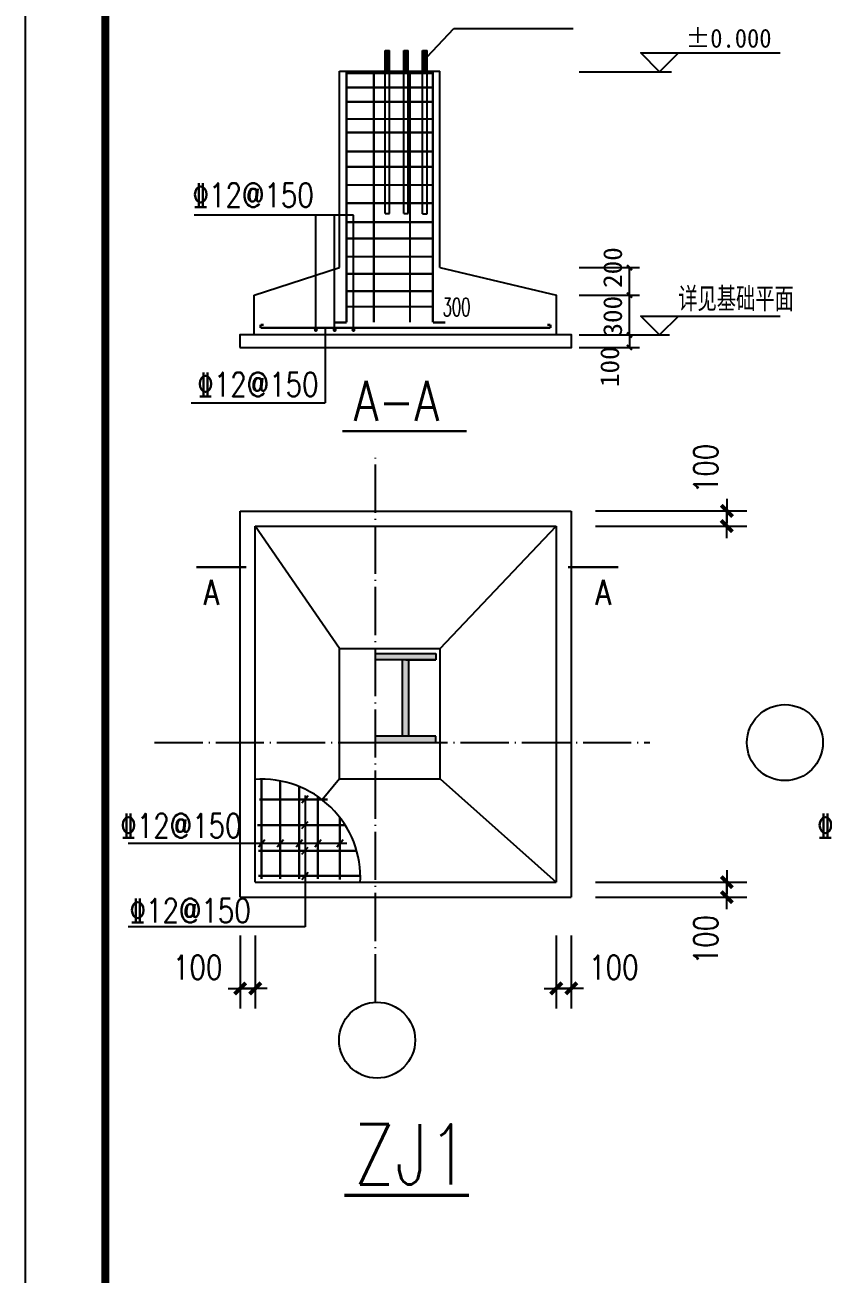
# Model space of a CAD drawing. Extents: x 40002367 to 40460080, y 192184 to 372766.
# Drawn here: x 40002367 to 40022270, y 285123 to 316280 of the extents above; entities that cross this region are included whole.
import ezdxf
from ezdxf.enums import TextEntityAlignment as Align

# ---------------------------------------------------------------- set-up
doc = ezdxf.new("R2010")
doc.units = 0
doc.header["$LTSCALE"] = 1000
doc.header["$MEASUREMENT"] = 0
doc.linetypes.add('ACAD_ISO04W100', pattern=[30.5, 24, -3, 0.5, -3])
doc.layers.get('0').update_dxf_attribs({"linetype": 'CONTINUOUS'})
doc.layers.get('DEFPOINTS').update_dxf_attribs({"linetype": 'CONTINUOUS'})
for name, color, linetype in [('201', 8, 'CONTINUOUS'), ('202', 1, 'CONTINUOUS'), ('205', 253, 'CONTINUOUS'), ('AXIS', 3, 'CONTINUOUS'), ('DOTE', 1, 'ACAD_ISO04W100'), ('JT', 2, 'CONTINUOUS'), ('PUB_TEXT', 7, 'CONTINUOUS'), ('PUB_TITLE', 4, 'CONTINUOUS'), ('PUB_TX', 3, 'CONTINUOUS'), ('PUB_WZ', 7, 'CONTINUOUS'), ('ZAX1', 3, 'CONTINUOUS')]:
    doc.layers.add(name, color=color, linetype=linetype)
doc.styles.add('_HZTXT', font='txt.shx', dxfattribs={"width": 0.8, "bigfont": 'hztxt.shx'})
doc.styles.add('_TXT', font='SIMPLEX.shx', dxfattribs={"width": 0.6})
doc.styles.add('DIM_FONT', font='SIMPLEX.shx', dxfattribs={"width": 0.8})
doc.dimstyles.new('AXIS200', dxfattribs={"dimscale": 2, "dimtxt": 300, "dimasz": 1, "dimexe": 250, "dimexo": 300, "dimgap": 150, "dimtad": 1, "dimdec": 0, "dimzin": 0, "dimdsep": 46, "dimtxsty": 'DIM_FONT', "dimblk": '_DIMX', "dimcen": 0.09, "dimse1": 1, "dimse2": 1, "dimclrt": 7, "dimadec": 0, "dimazin": 0, "dimtfac": 1, "dimtdec": 0, "dimtix": 1, "dimtmove": 2, "dimatfit": 3, "dimldrblk": '_DIMX', "dimfxl": 0, "dimtolj": 1, "dimtzin": 0, "dimarcsym": 0})

# ---------------------------------------------------------------- blocks, each defined once
blk = doc.blocks.new('_DIMX')
blk.add_line((-150, 0), (150, 0))
at = {"const_width": 50}
blk.add_lwpolyline([(-70, -70), (70, 70)], dxfattribs=at)
blk = doc.blocks.new('*D109')
at = {"layer": 'AXIS', "color": 0, "lineweight": -2, "transparency": 16777216}
for p, q in [((40007726, 293584), (40007726, 291766)), ((40008101, 293584), (40008101, 291766)), ((40007724, 292266), (40007722, 292266)), ((40007726, 292266), (40008101, 292266)), ((40008103, 292266), (40008105, 292266))]:
    blk.add_line(p, q, dxfattribs=at)
at = {"layer": 'DEFPOINTS', "color": 0, "transparency": 16777216}
for p in [(40007726, 294184), (40008101, 294184), (40008101, 292266)]:
    blk.add_point(p, dxfattribs=at)
at = {"layer": 'AXIS', "color": 0, "lineweight": -2, "transparency": 16777216, "xscale": 2, "yscale": 2, "zscale": 2}
blk.add_blockref('_DIMX', (40007726, 292266), dxfattribs=at)
at = {"layer": 'AXIS', "color": 0, "lineweight": -2, "transparency": 16777216, "xscale": 2, "yscale": 2, "zscale": 2, "rotation": 180}
blk.add_blockref('_DIMX', (40008101, 292266), dxfattribs=at)
at = {"layer": 'AXIS', "color": 7, "transparency": 16777216, "insert": (40006667, 292792), "char_height": 600, "attachment_point": 5, "style": 'DIM_FONT'}
blk.add_mtext('\\A1;100', dxfattribs=at)
blk = doc.blocks.new('*D110')
at = {"layer": 'AXIS', "color": 0, "lineweight": -2, "transparency": 16777216}
for p, q in [((40015601, 293584), (40015601, 291766)), ((40015976, 293584), (40015976, 291766)), ((40015599, 292266), (40015597, 292266)), ((40015601, 292266), (40015976, 292266)), ((40015978, 292266), (40015980, 292266))]:
    blk.add_line(p, q, dxfattribs=at)
at = {"layer": 'DEFPOINTS', "color": 0, "transparency": 16777216}
for p in [(40015601, 294184), (40015976, 294184), (40015976, 292266)]:
    blk.add_point(p, dxfattribs=at)
at = {"layer": 'AXIS', "color": 0, "lineweight": -2, "transparency": 16777216, "xscale": 2, "yscale": 2, "zscale": 2}
blk.add_blockref('_DIMX', (40015601, 292266), dxfattribs=at)
at = {"layer": 'AXIS', "color": 0, "lineweight": -2, "transparency": 16777216, "xscale": 2, "yscale": 2, "zscale": 2, "rotation": 180}
blk.add_blockref('_DIMX', (40015976, 292266), dxfattribs=at)
at = {"layer": 'AXIS', "color": 7, "transparency": 16777216, "insert": (40017034, 292792), "char_height": 600, "attachment_point": 5, "style": 'DIM_FONT'}
blk.add_mtext('\\A1;100', dxfattribs=at)
blk = doc.blocks.new('*D111')
at = {"layer": 'AXIS', "color": 0, "lineweight": -2, "transparency": 16777216}
for p, q in [((40016576, 304166), (40020350, 304166)), ((40019850, 304168), (40019850, 304170)), ((40019850, 303791), (40019850, 304166)), ((40016576, 303791), (40020350, 303791)), ((40019850, 303789), (40019850, 303787))]:
    blk.add_line(p, q, dxfattribs=at)
at = {"layer": 'DEFPOINTS', "color": 0, "transparency": 16777216}
for p in [(40015976, 304166), (40019850, 304166), (40015976, 303791)]:
    blk.add_point(p, dxfattribs=at)
at = {"layer": 'AXIS', "color": 0, "lineweight": -2, "transparency": 16777216, "xscale": 2, "yscale": 2, "zscale": 2}
for p, rotation in [((40019850, 304166), 270), ((40019850, 303791), 90)]:
    blk.add_blockref('_DIMX', p, dxfattribs=dict(at, rotation=rotation))
at = {"layer": 'AXIS', "color": 7, "transparency": 16777216, "insert": (40019324, 305224), "char_height": 600, "attachment_point": 5, "rotation": 90, "style": 'DIM_FONT'}
blk.add_mtext('\\A1;100', dxfattribs=at)
blk = doc.blocks.new('*D112')
at = {"layer": 'AXIS', "color": 0, "lineweight": -2, "transparency": 16777216}
for p, q in [((40016576, 294914), (40020350, 294914)), ((40019850, 294916), (40019850, 294918)), ((40019850, 294539), (40019850, 294914)), ((40016576, 294539), (40020350, 294539)), ((40019850, 294537), (40019850, 294535))]:
    blk.add_line(p, q, dxfattribs=at)
at = {"layer": 'DEFPOINTS', "color": 0, "transparency": 16777216}
for p in [(40015976, 294914), (40019850, 294914), (40015976, 294539)]:
    blk.add_point(p, dxfattribs=at)
at = {"layer": 'AXIS', "color": 0, "lineweight": -2, "transparency": 16777216, "xscale": 2, "yscale": 2, "zscale": 2}
for p, rotation in [((40019850, 294914), 270), ((40019850, 294539), 90)]:
    blk.add_blockref('_DIMX', p, dxfattribs=dict(at, rotation=rotation))
at = {"layer": 'AXIS', "color": 7, "transparency": 16777216, "insert": (40019324, 293480), "char_height": 600, "attachment_point": 5, "rotation": 90, "style": 'DIM_FONT'}
blk.add_mtext('\\A1;100', dxfattribs=at)

msp = doc.modelspace()

# ---------------------------------------------------------------- hatches: boundary and pattern name
h = msp.add_hatch(color=256)
h.paths.add_polyline_path([(40011850.8, 300615.5), (40011100.8, 300615.5), (40011100.8, 300452.7), (40011850.8, 300452.7)])
h.paths.add_polyline_path([(40012601.8, 300615.5), (40011850.8, 300615.5), (40011850.8, 300452.7), (40012601.8, 300452.7)])
h.paths.add_polyline_path([(40011929.6, 300452.7), (40011850.8, 300452.7), (40011850.8, 298555.1), (40011930.6, 298555.1)])
h.paths.add_polyline_path([(40011850.8, 300452.7), (40011774, 300452.7), (40011773.1, 298555.1), (40011850.8, 298555.1)])
h.paths.add_polyline_path([(40012601.8, 298555.1), (40011850.8, 298555.1), (40011850.8, 298392.3), (40012601.8, 298392.3)])
h.paths.add_polyline_path([(40011850.8, 298555.1), (40011101.8, 298555.1), (40011101.8, 298392.3), (40011850.8, 298392.3)])

# ---------------------------------------------------------------- linework, layer by layer
for p, q in [((40012384.2, 315483.3), (40013047.8, 316192.7)), ((40013047.8, 316192.7), (40016022.9, 316192.7)), ((40010201.8, 300742.5), (40008100.8, 303790.5)), ((40012710.1, 300742.5), (40015600.8, 303790.5)), ((40011100.8, 300452.7), (40011100.8, 300615.5)), ((40011850.8, 300452.7), (40011100.8, 300452.7)), ((40011101.8, 300577.7), (40011101.8, 300615.5)), ((40011101.8, 300615.5), (40012601.8, 300615.5)), ((40012601.8, 300452.7), (40011101.8, 300452.7)), ((40011773.1, 298555.1), (40011774, 300452.8)), ((40011850.8, 300452.7), (40012600.8, 300452.7)), ((40011930.6, 298555.1), (40011929.6, 300452.8)), ((40012601.8, 300615.5), (40012601.8, 300452.7)), ((40012601.8, 298555.1), (40011101.8, 298555.1)), ((40011101.8, 298392.3), (40011101.8, 298555.1)), ((40012601.8, 298392.3), (40012601.8, 298555.1)), ((40011101.8, 298392.3), (40012601.8, 298392.3)), ((40010201.8, 297492.3), (40009772.4, 296965.2)), ((40012710.1, 297492.3), (40015600.8, 294913.7))]:
    msp.add_line(p, q)
at = {"linetype": 'ACAD_ISO04W100'}
for p, q in [((40010201.8, 300742.5), (40012710.1, 300742.5)), ((40010201.8, 297492.3), (40010201.8, 300742.5)), ((40012710.1, 297492.3), (40012710.1, 300742.5)), ((40010201.8, 297492.3), (40012710.1, 297492.3))]:
    msp.add_line(p, q, dxfattribs=at)
at = {"const_width": 87.5}
msp.add_lwpolyline([(40010321.4, 287109.2), (40013423.9, 287109.2)], dxfattribs=at)
at = {"layer": '201', "color": 2}
for p, q in [((40011336.6, 311578), (40011336.6, 315642.9)), ((40011449.1, 311578), (40011449.1, 315642.9)), ((40011802.2, 311578), (40011802.2, 315642.9)), ((40011914.7, 311578), (40011914.7, 315642.9)), ((40012271.7, 311572.1), (40012271.7, 315642.9)), ((40012384.2, 311572.1), (40012384.2, 315642.9)), ((40010201.8, 310233.3), (40010201.8, 315125.8)), ((40012703, 310233.3), (40012703, 315125.8)), ((40011336.6, 311578), (40011449.1, 311578)), ((40011802.2, 311578), (40011914.7, 311578)), ((40012271.7, 311572.1), (40012384.2, 311572.1)), ((40008078.1, 309544.3), (40010201.8, 310233.3)), ((40012703, 310233.3), (40015610.7, 309544.3)), ((40008078.1, 308554.5), (40008078.1, 309544.3)), ((40015610.7, 308554.5), (40015610.7, 309544.3))]:
    msp.add_line(p, q, dxfattribs=at)
msp.add_lwpolyline([(40007720.3, 308242), (40015978.3, 308242), (40015978.3, 308554.5), (40007720.3, 308554.5), (40007720.3, 308242)], dxfattribs=at)
at = {"layer": '201'}
msp.add_arc((40008269.8, 295026.6), 2452.8, 356.96183, 94.30315, dxfattribs=at)
at = {"layer": '202', "const_width": 56.2}
for points in [[(40010376.8, 308866.4), (40010376.8, 315125.8)], [(40010376.8, 315079.9), (40012528, 315079.9)], [(40011057.4, 308866.4), (40011057.4, 315125.8)], [(40011957.4, 308866.4), (40011957.4, 315125.8)], [(40012528, 308866.4), (40012528, 315125.8)], [(40010376.8, 314722.5), (40012528, 314722.5)], [(40010376.8, 314365.1), (40012528, 314365.1)], [(40010376.8, 313936.2), (40012528, 313936.2)], [(40010376.8, 313602.7), (40012528, 313602.7)], [(40010376.8, 313126.1), (40012528, 313126.1)], [(40010376.8, 312744.9), (40012528, 312744.9)], [(40010376.8, 312292.2), (40012528, 312292.2)], [(40010376.8, 311839.5), (40012528, 311839.5)], [(40010376.8, 311363), (40012528, 311363)], [(40010376.8, 310957.9), (40012528, 310957.9)], [(40010376.8, 310505.2), (40012528, 310505.2)], [(40010376.8, 310076.4), (40012528, 310076.4)], [(40010376.8, 309647.5), (40012528, 309647.5)], [(40010376.8, 309259.3), (40012528, 309259.3)], [(40008234.4, 308807.7), (40008312.5, 308807.7)], [(40008234.4, 308729.5), (40008234.4, 308807.7)], [(40010376.8, 308866.4), (40010064.3, 308866.4)], [(40012528, 308866.4), (40012840.5, 308866.4)], [(40015454.5, 308807.7), (40015376.4, 308807.7)], [(40015454.5, 308729.5), (40015454.5, 308807.7)], [(40008234.4, 308729.5), (40015454.5, 308729.5)], [(40008257.1, 294991.8), (40008257.1, 297479.4)], [(40008725.8, 294991.8), (40008725.8, 297436.6)], [(40009194.6, 294991.8), (40009194.6, 297298.4)], [(40008206.3, 296976.1), (40009910.2, 296976.1)], [(40009663.3, 294991.8), (40009663.3, 297045.1)], [(40008151.7, 296335.5), (40010344.2, 296335.5)], [(40010209.1, 294978.1), (40010209.1, 296528.3)], [(40008179, 295694.9), (40010629.8, 295694.9)], [(40008179, 295069.9), (40010722.2, 295069.9)]]:
    msp.add_lwpolyline(points, dxfattribs=at)
at = {"layer": '202', "const_width": 50}
for points in [[(40009636.6, 308679.5, 1), (40009586.6, 308679.5, 1), (40009636.6, 308679.5)], [(40010105.4, 308679.5, 1), (40010055.4, 308679.5, 1), (40010105.4, 308679.5)], [(40010574.1, 308679.5, 1), (40010524.1, 308679.5, 1), (40010574.1, 308679.5)]]:
    msp.add_lwpolyline(points, format="xyb", dxfattribs=at)
at = {"layer": '205'}
for p, q in [((40016175.2, 315115.8), (40018471.6, 315115.8)), ((40009611.6, 308679.5), (40009611.6, 311540.9)), ((40010080.4, 308679.5), (40010080.4, 311540.9)), ((40010549.1, 308679.5), (40010549.1, 311540.9)), ((40016175.2, 310233.3), (40017675.2, 310233.3)), ((40017425.2, 308554.5), (40017425.2, 310233.3)), ((40016175.2, 309544.9), (40017675.2, 309544.9)), ((40009846, 308729.5), (40009846, 306857.8)), ((40016175.2, 308554.5), (40017675.2, 308554.5)), ((40017425.2, 308554.5), (40017425.2, 308242)), ((40017425.2, 308554.5), (40018425.2, 308554.5)), ((40016175.2, 308242), (40017675.2, 308242)), ((40006504.3, 306857.8), (40009846, 306857.8))]:
    msp.add_line(p, q, dxfattribs=at)
at = {"layer": '205', "linetype": 'Continuous'}
for p, q in [((40007725.8, 294538.7), (40007725.8, 304165.5)), ((40007725.8, 304165.5), (40015975.8, 304165.5)), ((40015975.8, 304165.5), (40015975.8, 294538.7)), ((40008100.8, 294913.7), (40008100.8, 303790.5)), ((40008100.8, 303790.5), (40015600.8, 303790.5)), ((40015600.8, 303790.5), (40015600.8, 294913.7)), ((40008100.8, 294913.7), (40015600.8, 294913.7)), ((40007725.8, 294538.7), (40015975.8, 294538.7))]:
    msp.add_line(p, q, dxfattribs=at)
at = {"layer": '205'}
for points in [[(40018643.9, 315584.6), (40018175.2, 315115.8), (40017706.4, 315584.6), (40021175.2, 315584.6)], [(40018643.9, 309023.3), (40018175.2, 308554.5), (40017706.4, 309023.3), (40021175.2, 309023.3)]]:
    msp.add_lwpolyline(points, dxfattribs=at)
at = {"layer": '205', "const_width": 56.2}
for points in [[(40017362.7, 310295.8), (40017487.7, 310170.8)], [(40017362.7, 309607.4), (40017487.7, 309482.4)], [(40017362.7, 308617), (40017487.7, 308492)], [(40017362.7, 308304.5), (40017487.7, 308179.5)], [(40010274.8, 306157.6), (40013366.9, 306157.6)]]:
    msp.add_lwpolyline(points, dxfattribs=at)
at = {"layer": 'DOTE', "ltscale": 0.05}
for p, q in [((40011101.8, 291921.6), (40011101.8, 305489.9)), ((40005594.1, 298392.3), (40017930.1, 298392.3))]:
    msp.add_line(p, q, dxfattribs=at)
at = {"layer": 'JT'}
for p, q in [((40011336.6, 315642.9), (40011449.1, 315642.9)), ((40011336.6, 315630.4), (40011449.1, 315630.4)), ((40011802.2, 315642.9), (40011914.7, 315642.9)), ((40011802.2, 315630.4), (40011914.7, 315630.4)), ((40012271.7, 315642.9), (40012384.2, 315642.9)), ((40012271.7, 315630.4), (40012384.2, 315630.4)), ((40011336.6, 315617.9), (40011449.1, 315617.9)), ((40011336.6, 315605.4), (40011449.1, 315605.4)), ((40011336.6, 315592.9), (40011449.1, 315592.9)), ((40011336.6, 315580.4), (40011449.1, 315580.4)), ((40011336.6, 315567.9), (40011449.1, 315567.9)), ((40011336.6, 315555.4), (40011449.1, 315555.4)), ((40011336.6, 315542.9), (40011449.1, 315542.9)), ((40011336.6, 315530.4), (40011449.1, 315530.4)), ((40011336.6, 315517.9), (40011449.1, 315517.9)), ((40011336.6, 315505.4), (40011449.1, 315505.4)), ((40011336.6, 315492.9), (40011449.1, 315492.9)), ((40011336.6, 315480.4), (40011449.1, 315480.4)), ((40011336.6, 315467.9), (40011449.1, 315467.9)), ((40011336.6, 315455.4), (40011449.1, 315455.4)), ((40011336.6, 315442.9), (40011449.1, 315442.9)), ((40011336.6, 315430.4), (40011449.1, 315430.4)), ((40011336.6, 315417.9), (40011449.1, 315417.9)), ((40011336.6, 315405.4), (40011449.1, 315405.4)), ((40011336.6, 315392.9), (40011449.1, 315392.9)), ((40011336.6, 315380.4), (40011449.1, 315380.4)), ((40011336.6, 315367.9), (40011449.1, 315367.9)), ((40011336.6, 315355.4), (40011449.1, 315355.4)), ((40011336.6, 315342.9), (40011449.1, 315342.9)), ((40011336.6, 315330.4), (40011449.1, 315330.4)), ((40011336.6, 315317.9), (40011449.1, 315317.9)), ((40011802.2, 315617.9), (40011914.7, 315617.9)), ((40011802.2, 315605.4), (40011914.7, 315605.4)), ((40011802.2, 315592.9), (40011914.7, 315592.9)), ((40011802.2, 315580.4), (40011914.7, 315580.4)), ((40011802.2, 315567.9), (40011914.7, 315567.9)), ((40011802.2, 315555.4), (40011914.7, 315555.4)), ((40011802.2, 315542.9), (40011914.7, 315542.9)), ((40011802.2, 315530.4), (40011914.7, 315530.4)), ((40011802.2, 315517.9), (40011914.7, 315517.9)), ((40011802.2, 315505.4), (40011914.7, 315505.4)), ((40011802.2, 315492.9), (40011914.7, 315492.9)), ((40011802.2, 315480.4), (40011914.7, 315480.4)), ((40011802.2, 315467.9), (40011914.7, 315467.9)), ((40011802.2, 315455.4), (40011914.7, 315455.4)), ((40011802.2, 315442.9), (40011914.7, 315442.9)), ((40011802.2, 315430.4), (40011914.7, 315430.4)), ((40011802.2, 315417.9), (40011914.7, 315417.9)), ((40011802.2, 315405.4), (40011914.7, 315405.4)), ((40011802.2, 315392.9), (40011914.7, 315392.9)), ((40011802.2, 315380.4), (40011914.7, 315380.4)), ((40011802.2, 315367.9), (40011914.7, 315367.9)), ((40011802.2, 315355.4), (40011914.7, 315355.4)), ((40011802.2, 315342.9), (40011914.7, 315342.9)), ((40011802.2, 315330.4), (40011914.7, 315330.4)), ((40011802.2, 315317.9), (40011914.7, 315317.9)), ((40012271.7, 315617.9), (40012384.2, 315617.9)), ((40012271.7, 315605.4), (40012384.2, 315605.4)), ((40012271.7, 315592.9), (40012384.2, 315592.9)), ((40012271.7, 315580.4), (40012384.2, 315580.4)), ((40012271.7, 315567.9), (40012384.2, 315567.9)), ((40012271.7, 315555.4), (40012384.2, 315555.4)), ((40012271.7, 315542.9), (40012384.2, 315542.9)), ((40012271.7, 315530.4), (40012384.2, 315530.4)), ((40012271.7, 315517.9), (40012384.2, 315517.9)), ((40012271.7, 315505.4), (40012384.2, 315505.4)), ((40012271.7, 315492.9), (40012384.2, 315492.9)), ((40012271.7, 315480.4), (40012384.2, 315480.4)), ((40012271.7, 315467.9), (40012384.2, 315467.9)), ((40012271.7, 315455.4), (40012384.2, 315455.4)), ((40012271.7, 315442.9), (40012384.2, 315442.9)), ((40012271.7, 315430.4), (40012384.2, 315430.4)), ((40012271.7, 315417.9), (40012384.2, 315417.9)), ((40012271.7, 315405.4), (40012384.2, 315405.4)), ((40012271.7, 315392.9), (40012384.2, 315392.9)), ((40012271.7, 315380.4), (40012384.2, 315380.4)), ((40012271.7, 315367.9), (40012384.2, 315367.9)), ((40012271.7, 315355.4), (40012384.2, 315355.4)), ((40012271.7, 315342.9), (40012384.2, 315342.9)), ((40012271.7, 315330.4), (40012384.2, 315330.4)), ((40012271.7, 315317.9), (40012384.2, 315317.9)), ((40010201.8, 315125.8), (40012703, 315125.8)), ((40011336.6, 315305.4), (40011449.1, 315305.4)), ((40011336.6, 315292.9), (40011449.1, 315292.9)), ((40011336.6, 315280.4), (40011449.1, 315280.4)), ((40011336.6, 315267.9), (40011449.1, 315267.9)), ((40011336.6, 315255.4), (40011449.1, 315255.4)), ((40011336.6, 315242.9), (40011449.1, 315242.9)), ((40011336.6, 315230.4), (40011449.1, 315230.4)), ((40011336.6, 315217.9), (40011449.1, 315217.9)), ((40011336.6, 315205.4), (40011449.1, 315205.4)), ((40011336.6, 315192.9), (40011449.1, 315192.9)), ((40011336.6, 315180.4), (40011449.1, 315180.4)), ((40011336.6, 315167.9), (40011449.1, 315167.9)), ((40011802.2, 315305.4), (40011914.7, 315305.4)), ((40011802.2, 315292.9), (40011914.7, 315292.9)), ((40011802.2, 315280.4), (40011914.7, 315280.4)), ((40011802.2, 315267.9), (40011914.7, 315267.9)), ((40011802.2, 315255.4), (40011914.7, 315255.4)), ((40011802.2, 315242.9), (40011914.7, 315242.9)), ((40011802.2, 315230.4), (40011914.7, 315230.4)), ((40011802.2, 315217.9), (40011914.7, 315217.9)), ((40011802.2, 315205.4), (40011914.7, 315205.4)), ((40011802.2, 315192.9), (40011914.7, 315192.9)), ((40011802.2, 315180.4), (40011914.7, 315180.4)), ((40011802.2, 315167.9), (40011914.7, 315167.9)), ((40012271.7, 315305.4), (40012384.2, 315305.4)), ((40012271.7, 315292.9), (40012384.2, 315292.9)), ((40012271.7, 315280.4), (40012384.2, 315280.4)), ((40012271.7, 315267.9), (40012384.2, 315267.9)), ((40012271.7, 315255.4), (40012384.2, 315255.4)), ((40012271.7, 315242.9), (40012384.2, 315242.9)), ((40012271.7, 315230.4), (40012384.2, 315230.4)), ((40012271.7, 315217.9), (40012384.2, 315217.9)), ((40012271.7, 315205.4), (40012384.2, 315205.4)), ((40012271.7, 315192.9), (40012384.2, 315192.9)), ((40012271.7, 315180.4), (40012384.2, 315180.4)), ((40012271.7, 315167.9), (40012384.2, 315167.9))]:
    msp.add_line(p, q, dxfattribs=at)
at = {"layer": 'PUB_TITLE'}
msp.add_lwpolyline([(40002367, 372765.6), (40002367, 253965.6), (40086367, 253965.6), (40086367, 372765.6)], close=True, dxfattribs=at)
at = {"layer": 'PUB_TITLE', "const_width": 200}
msp.add_lwpolyline([(40004367, 367765.6), (40004367, 255965.6), (40084367, 255965.6), (40084367, 367765.6)], close=True, dxfattribs=at)
at = {"layer": 'PUB_TX', "const_width": 62.5}
for points in [[(40006633, 302764.5), (40007883, 302764.5)], [(40017143.9, 302764.5), (40015893.9, 302764.5)]]:
    msp.add_lwpolyline(points, dxfattribs=at)
at = {"layer": 'ZAX1'}
for p, q in [((40010549.1, 311540.9), (40006584.1, 311540.9)), ((40009266.3, 296894.2), (40009424, 297072.8)), ((40009342.1, 297076), (40009342.1, 293799)), ((40009266.3, 296249.6), (40009424, 296428.2)), ((40004935.8, 295883.1), (40010385.4, 295883.1)), ((40008181.3, 295797.3), (40008339, 295975.9)), ((40008650, 295797.3), (40008807.8, 295975.9)), ((40009118.8, 295797.3), (40009276.5, 295975.9)), ((40009266.3, 295609), (40009424, 295787.6)), ((40009587.5, 295797.3), (40009745.3, 295975.9)), ((40010133.3, 295797.3), (40010291.1, 295975.9)), ((40009266.3, 294984), (40009424, 295162.6)), ((40009342.1, 293799), (40004935.8, 293799))]:
    msp.add_line(p, q, dxfattribs=at)
for centre in [(40021296.6, 298392.3), (40011138.2, 290975.9)]:
    msp.add_circle(centre, 946.4, dxfattribs=at)

# ---------------------------------------------------------------- texts
at = {"layer": '205', "width": 1.05231}
msp.add_text('%%p0.000', height=468.75, dxfattribs=at).set_placement((40018826.2, 315715.8), (40020963.7, 315715.8), align=Align.FIT)
at = {"layer": '205'}
for s, width, p, p2 in [('200', 0.925713, (40017237.7, 309727), (40017237.7, 310739.5)), ('300', 0.925713, (40017237.7, 308514.5), (40017237.7, 309527)), ('100', 1.079999, (40017165.4, 307255.4), (40017165.4, 308267.9))]:
    msp.add_text(s, height=468.75, rotation=90, dxfattribs=dict(at, width=width)).set_placement(p, p2, align=Align.FIT)
at = {"layer": '205', "style": '_HZTXT', "width": 0.8}
msp.add_text('详见基础平面', height=600, dxfattribs=at).set_placement((40018639.3, 309144.2, -97.8))
at = {"layer": 'PUB_TEXT', "style": '_TXT', "width": 0.8}
for s, height, p in [('A-A', 1000, (40010558.7, 306411.7)), ('ZJ1', 1500, (40010558.7, 287380))]:
    msp.add_text(s, height=height, dxfattribs=at).set_placement(p)
at = {"layer": 'PUB_TX', "style": 'DIM_FONT', "width": 0.8}
for p in [(40007008, 302139.5), (40016768.9, 302139.5)]:
    msp.add_text('A', height=625, dxfattribs=at).set_placement(p, align=Align.MIDDLE)
at = {"layer": 'PUB_WZ'}
for s, height, style, width, p in [('%%13212@150', 600, '_HZTXT', 0.8, (40006538.7, 311740)), ('300', 450, '_TXT', 0.6, (40012769.7, 309023.9)), ('%%13212@150', 600, '_HZTXT', 0.8, (40006657, 307021.4)), ('%%13212@150', 600, '_HZTXT', 0.8, (40004739, 296023.1)), ('%%13212@150', 600, '_HZTXT', 0.8, (40022100.6, 296023.1)), ('%%13212@150', 600, '_HZTXT', 0.8, (40004969.3, 293905.5))]:
    msp.add_text(s, height=height, dxfattribs=dict(at, style=style, width=width)).set_placement(p)

# ---------------------------------------------------------------- dimensions: what is measured, and where the dimension line sits
at = {"layer": 'AXIS'}
for base, p1, p2, angle, picture, middle in [((40019850.1, 304165.5), (40015975.8, 303790.5), (40015975.8, 304165.5), 90, '*D111', (40019324.1, 305224)), ((40019850.1, 294913.7), (40015975.8, 294538.7), (40015975.8, 294913.7), 90, '*D112', (40019324.1, 293480.2)), ((40008100.8, 292265.9), (40007725.8, 294183.8), (40008100.8, 294183.8), 0, '*D109', (40006667.4, 292791.9)), ((40015975.8, 292265.9), (40015600.8, 294183.8), (40015975.8, 294183.8), 0, '*D110', (40017034.3, 292791.9))]:
    dim = msp.add_linear_dim(base=base, p1=p1, p2=p2, angle=angle, text='100', dimstyle='AXIS200', override={"dimsah": 1, "dimse1": 0, "dimse2": 0}, dxfattribs=at)
    dim.commit()
    dim.dimension.update_dxf_attribs({"geometry": picture, "text_midpoint": middle, "dimtype": 161})

doc.saveas('drawing.dxf')
